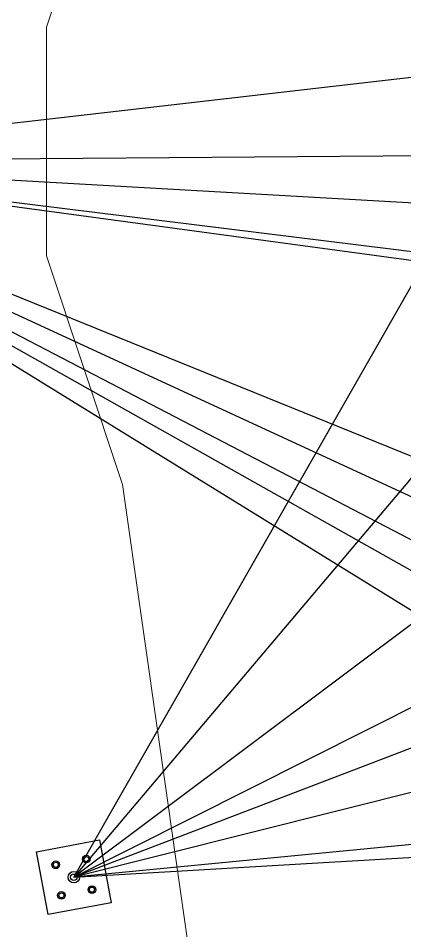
# Model space of a CAD drawing. Header units: millimetres. Extents: x 32551 to 59551, y -21458 to 15116.
# Drawn here: x 38232.1 to 38353.2, y 13620.9 to 13906.4 of the extents above; entities that cross this region are included whole.
import ezdxf

# ---------------------------------------------------------------- set-up
doc = ezdxf.new("R2010")
doc.units = ezdxf.units.MM
for name, color, linetype, lineweight, true_color in [('1ST', 141, 'Continuous', 50, 0x7debff), ('3RD', 141, 'Continuous', 25, 0x7debff), ('4TH DETAILS', 120, 'Continuous', 15, 0x39ffb0)]:
    doc.layers.add(name, color=color, linetype=linetype, lineweight=lineweight, true_color=true_color)
doc.layers.add('GLOW-CYAN', color=141, linetype='Continuous', lineweight=100, true_color=0x7debff, transparency=0.8)

msp = doc.modelspace()

# ---------------------------------------------------------------- linework, layer by layer
at = {"layer": '1ST', "color": 120, "true_color": 0x39ffb0}
msp.add_circle((38531.7, 13769.252), 529.701, dxfattribs=at)
at = {"layer": '3RD', "ltscale": 10}
for p, q in [((38400.727, 13893.142), (38127.34, 13861.609)), ((38363.985, 13863.444), (38127.34, 13861.609)), ((38127.34, 13861.609), (38363.985, 13829.503)), ((38441.941, 13667.623), (38127.34, 13861.609)), ((38456.638, 13710.049), (38127.34, 13861.609)), ((38393.379, 13846.473), (38127.34, 13861.609)), ((38427.244, 13693.079), (38127.34, 13861.609)), ((38544.383, 13692.826), (38127.34, 13861.609)), ((38488.909, 13816.775), (38127.34, 13861.609)), ((38500.729, 13667.623), (38127.34, 13861.609)), ((38408.244, 13825.26), (38249.515, 13637.674)), ((38249.515, 13637.674), (38356.708, 13825.137)), ((38482.507, 13811.985), (38249.515, 13637.674)), ((38249.515, 13637.674), (38413.439, 13720.08)), ((38417.303, 13701.811), (38249.515, 13637.674)), ((38412.547, 13678.51), (38249.515, 13637.674)), ((38443.512, 13656.416), (38249.515, 13637.674)), ((38249.515, 13637.674), (38447.64, 13649.266))]:
    msp.add_line(p, q, dxfattribs=at)
msp.add_lwpolyline([(38237.848, 13645.667), (38257.507, 13649.341), (38261.181, 13629.681), (38241.522, 13626.007)], close=True, dxfattribs=at)
at = {"layer": '3RD'}
for centre, radius in [((38253.404, 13643.351), 1.2), ((38243.837, 13641.563), 1.2), ((38243.837, 13641.563), 0.8), ((38253.404, 13643.351), 0.8), ((38249.515, 13637.674), 1.794), ((38249.515, 13637.674), 1), ((38245.625, 13631.996), 1.2), ((38255.192, 13633.784), 1.2), ((38255.192, 13633.784), 0.8), ((38245.625, 13631.996), 0.8)]:
    msp.add_circle(centre, radius, dxfattribs=at)
at = {"layer": '4TH DETAILS'}
msp.add_lwpolyline([(38097.843, 12830.631), (38169.379, 12926.013), (38240.915, 12997.549), (38336.296, 13140.621), (38336.296, 13164.466), (38360.142, 13379.075), (38288.606, 13593.683), (38264.76, 13760.6), (38240.915, 13832.136), (38240.915, 13903.672), (38288.606, 14046.745), (38336.296, 14070.59), (38550.904, 14094.435), (38598.595, 14070.59), (38670.131, 14046.745), (38789.358, 13951.363), (38860.894, 13903.672), (38860.894, 13665.219), (38837.049, 13593.683), (38860.894, 13450.611), (38860.894, 13379.075), (38884.74, 13236.002), (38884.74, 12806.786)], dxfattribs=at)
at = {"layer": 'GLOW-CYAN'}
msp.add_circle((38531.7, 13769.252), 529.701, dxfattribs=at)

doc.saveas('drawing.dxf')
